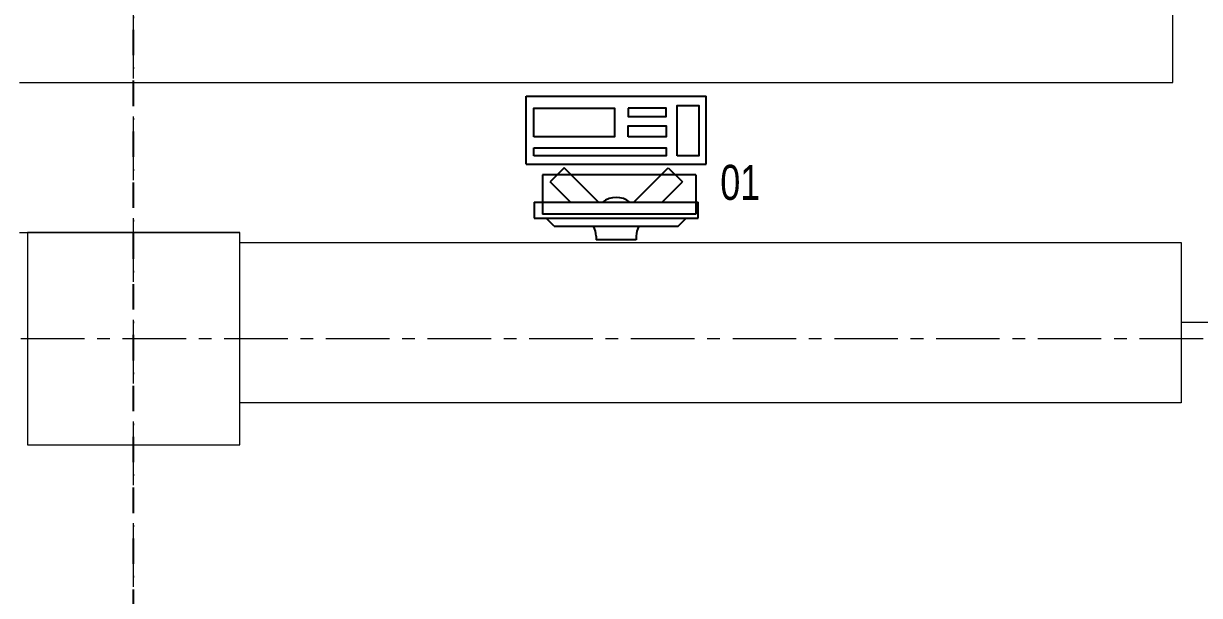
# Model space of a CAD drawing. Header units: millimetres. Extents: x 26027 to 581921, y 7230 to 233891.
# Drawn here: x 480524 to 483461, y 192654 to 194083 of the extents above; entities that cross this region are included whole.
import ezdxf

# ---------------------------------------------------------------- set-up
doc = ezdxf.new("R2010")
doc.units = ezdxf.units.MM
doc.header["$LTSCALE"] = 5
doc.linetypes.add('CENTER', pattern=[50.8, 31.75, -6.35, 6.35, -6.35])
doc.linetypes.add('DASHDOT', pattern=[25.4, 12.7, -6.35, 0, -6.35])
doc.layers.add('axes', color=9, linetype='Continuous')
doc.layers.add('GE-ARCHITECTURAL_ELEMENTS', color=8, linetype='Continuous')
doc.layers.add('EXF', color=7, linetype='Continuous', lineweight=0, true_color=0x4e7e3e)
doc.layers.add('Medical Equipment and Furniture', color=163, linetype='Continuous', lineweight=0)
doc.layers.add('Structure', color=20, linetype='Continuous', lineweight=5)
doc.styles.add('X3G_ENTITY_257CFD', font='swisscl.ttf', dxfattribs={"height": 200})

# ---------------------------------------------------------------- blocks, each defined once
blk = doc.blocks.new('ITCWLS1-P')
at = {"layer": 'GE-ARCHITECTURAL_ELEMENTS'}
for p, q in [((-0.17, 0.45), (-0.17, 0)), ((-0.17, 0.45), (0, 0.45)), ((0, 0.45), (0, 0)), ((-0.2651, 0.43, 0), (-0.3051, 0.43, 0)), ((-0.3051, 0.43, 0), (-0.3051, 0.02, 0)), ((-0.2651, 0.43, 0), (-0.2651, 0.02, 0)), ((-0.1496, 0.4305), (-0.1291, 0.4305)), ((-0.1291, 0.4305), (-0.1291, 0.4089)), ((-0.3251, 0.38, 0), (-0.3051, 0.4, 0)), ((-0.197, 0.4094), (-0.295, 0.4094)), ((-0.295, 0.0264), (-0.295, 0.4094)), ((-0.197, 0.0264), (-0.197, 0.4094)), ((-0.3251, 0.38, 0), (-0.3251, 0.07, 0)), ((-0.3503, 0.275), (-0.3596, 0.275)), ((-0.3596, 0.175), (-0.3596, 0.275)), ((-0.3503, 0.175), (-0.3596, 0.175)), ((-0.3251, 0.07, 0), (-0.3051, 0.05, 0)), ((-0.3051, 0.02, 0), (-0.2651, 0.02, 0)), ((-0.197, 0.0264), (-0.295, 0.0264)), ((-0.17, 0), (0, 0))]:
    blk.add_line(p, q, dxfattribs=at)
at = {"layer": 'GE-ARCHITECTURAL_ELEMENTS', "extrusion": (2.48281e-10, 3.18408e-10, -1)}
for p, q in [((-0.2651, 0.3395), (-0.2144, 0.3902)), ((-0.1791, 0.3548), (-0.2144, 0.3902)), ((-0.2651, 0.2688), (-0.1791, 0.3548))]:
    blk.add_line(p, q, dxfattribs=at)
at = {"layer": 'GE-ARCHITECTURAL_ELEMENTS', "extrusion": (2.48281e-10, -3.18408e-10, -1)}
for p, q in [((-0.2651, 0.1812), (-0.1791, 0.0952)), ((-0.2651, 0.1105), (-0.2144, 0.0598)), ((-0.1791, 0.0952), (-0.2144, 0.0598))]:
    blk.add_line(p, q, dxfattribs=at)
at = {"layer": 'GE-ARCHITECTURAL_ELEMENTS'}
for points in [[(-0.1291, 0.4089), (-0.1291, 0.1), (-0.1496, 0.1), (-0.1496, 0.4305)], [(-0.1496, 0.1), (-0.1496, 0.1), (-0.1496, 0.1), (-0.1496, 0.1), (-0.1496, 0.1), (-0.1496, 0.1), (-0.1496, 0.1), (-0.1496, 0.1), (-0.1496, 0.1)], [(-0.1496, 0.1), (-0.1496, 0.1), (-0.1496, 0.1), (-0.1496, 0.1), (-0.1496, 0.1), (-0.1496, 0.1), (-0.1496, 0.1), (-0.1496, 0.1), (-0.1496, 0.1), (-0.1496, 0.1), (-0.1496, 0.1), (-0.1496, 0.1), (-0.1496, 0.1), (-0.1496, 0.1), (-0.1496, 0.1), (-0.1496, 0.1), (-0.1496, 0.1), (-0.1496, 0.1)], [(-0.1496, 0.1), (-0.1496, 0.1), (-0.1496, 0.1), (-0.1496, 0.1), (-0.1496, 0.1), (-0.1496, 0.1), (-0.1496, 0.1), (-0.1496, 0.1), (-0.1496, 0.1), (-0.1496, 0.1)], [(-0.1496, 0.1), (-0.1496, 0.1), (-0.1496, 0.1), (-0.1496, 0.1), (-0.1496, 0.1), (-0.1496, 0.1), (-0.1496, 0.1)], [(-0.1496, 0.1), (-0.1496, 0.1), (-0.1496, 0.1), (-0.1496, 0.1), (-0.1496, 0.1), (-0.1496, 0.1), (-0.1496, 0.1), (-0.1496, 0.1), (-0.1496, 0.1), (-0.1496, 0.1)], [(-0.1496, 0.1), (-0.1496, 0.1), (-0.1496, 0.1), (-0.1496, 0.1), (-0.1496, 0.1), (-0.1496, 0.1), (-0.1496, 0.1), (-0.1496, 0.1), (-0.1496, 0.1), (-0.1496, 0.1), (-0.1496, 0.1), (-0.1496, 0.1), (-0.1496, 0.1), (-0.1496, 0.1), (-0.1496, 0.1)], [(-0.1496, 0.1), (-0.1496, 0.1), (-0.1496, 0.1), (-0.1496, 0.1), (-0.1496, 0.1), (-0.1496, 0.1), (-0.1496, 0.1), (-0.1496, 0.1), (-0.1496, 0.1), (-0.1496, 0.1)], [(-0.1496, 0.1), (-0.1496, 0.1), (-0.1496, 0.1), (-0.1496, 0.1), (-0.1496, 0.1), (-0.1496, 0.1), (-0.1496, 0.1), (-0.1496, 0.1), (-0.1496, 0.1), (-0.1496, 0.1)], [(-0.1496, 0.1), (-0.1496, 0.1), (-0.1496, 0.1), (-0.1496, 0.1), (-0.1496, 0.1), (-0.1496, 0.1), (-0.1496, 0.1), (-0.1496, 0.1), (-0.1496, 0.1), (-0.1496, 0.1), (-0.1496, 0.1), (-0.1496, 0.1), (-0.1496, 0.1), (-0.1496, 0.1), (-0.1496, 0.1), (-0.1496, 0.1), (-0.1496, 0.1), (-0.1496, 0.1), (-0.1496, 0.1), (-0.1496, 0.1), (-0.1496, 0.1), (-0.1496, 0.1), (-0.1496, 0.1), (-0.1496, 0.1), (-0.1496, 0.1), (-0.1496, 0.1), (-0.1496, 0.1), (-0.1496, 0.1), (-0.1496, 0.1), (-0.1496, 0.1), (-0.1496, 0.1), (-0.1496, 0.1), (-0.1496, 0.1), (-0.1496, 0.1), (-0.1496, 0.1), (-0.1496, 0.1), (-0.1496, 0.1), (-0.1496, 0.1), (-0.1496, 0.1), (-0.1496, 0.1), (-0.1496, 0.1), (-0.1496, 0.1), (-0.1496, 0.1), (-0.1496, 0.1), (-0.1496, 0.1), (-0.1496, 0.1), (-0.1496, 0.1), (-0.1496, 0.1), (-0.1496, 0.1), (-0.1496, 0.1), (-0.1496, 0.1), (-0.1496, 0.1), (-0.1496, 0.1), (-0.1496, 0.1)], [(-0.1496, 0.1), (-0.1496, 0.1), (-0.1496, 0.1), (-0.1496, 0.1), (-0.1496, 0.1), (-0.1496, 0.1), (-0.1496, 0.1), (-0.1496, 0.1), (-0.1496, 0.1), (-0.1496, 0.1), (-0.1496, 0.1), (-0.1496, 0.1), (-0.1496, 0.1), (-0.1496, 0.1), (-0.1496, 0.1), (-0.1496, 0.1), (-0.1496, 0.1), (-0.1496, 0.1), (-0.1496, 0.1), (-0.1496, 0.1), (-0.1496, 0.1), (-0.1496, 0.1), (-0.1496, 0.1), (-0.1496, 0.1), (-0.1496, 0.1), (-0.1496, 0.1), (-0.1496, 0.1), (-0.1496, 0.1), (-0.1496, 0.1), (-0.1496, 0.1), (-0.1496, 0.1), (-0.1496, 0.1), (-0.1496, 0.1), (-0.1496, 0.1), (-0.1496, 0.1), (-0.1496, 0.1), (-0.1496, 0.1), (-0.1496, 0.1), (-0.1496, 0.1), (-0.1496, 0.1), (-0.1496, 0.1), (-0.1496, 0.1), (-0.1496, 0.1), (-0.1496, 0.1), (-0.1496, 0.1), (-0.1496, 0.1), (-0.1496, 0.1), (-0.1496, 0.1), (-0.1496, 0.1), (-0.1496, 0.1), (-0.1496, 0.1), (-0.1496, 0.1), (-0.1496, 0.1), (-0.1496, 0.1), (-0.1496, 0.1), (-0.1496, 0.1), (-0.1496, 0.1), (-0.1496, 0.1), (-0.1496, 0.1), (-0.1496, 0.1), (-0.1496, 0.1), (-0.1496, 0.1), (-0.1496, 0.1), (-0.1496, 0.1), (-0.1496, 0.1), (-0.1496, 0.1), (-0.1496, 0.1), (-0.1496, 0.1), (-0.1496, 0.1), (-0.1496, 0.1), (-0.1496, 0.1), (-0.1496, 0.1), (-0.1496, 0.1), (-0.1496, 0.1), (-0.1496, 0.1), (-0.1496, 0.1), (-0.1496, 0.1), (-0.1496, 0.1), (-0.1496, 0.1), (-0.1496, 0.1), (-0.1496, 0.1), (-0.1496, 0.1), (-0.1496, 0.1), (-0.1496, 0.1), (-0.1496, 0.1), (-0.1496, 0.1), (-0.1496, 0.1), (-0.1496, 0.1), (-0.1496, 0.1)], [(-0.1496, 0.1), (-0.1496, 0.1), (-0.1496, 0.1), (-0.1496, 0.1), (-0.1496, 0.1), (-0.1496, 0.1), (-0.1496, 0.1), (-0.1496, 0.1), (-0.1496, 0.1), (-0.1496, 0.1), (-0.1496, 0.1), (-0.1496, 0.1)], [(-0.1496, 0.1), (-0.1496, 0.1), (-0.1496, 0.1), (-0.1496, 0.1), (-0.1496, 0.1), (-0.1496, 0.1), (-0.1496, 0.1)], [(-0.1496, 0.1), (-0.1496, 0.1), (-0.1496, 0.1), (-0.1496, 0.1), (-0.1496, 0.1), (-0.1496, 0.1), (-0.1496, 0.1), (-0.1496, 0.1), (-0.1496, 0.1), (-0.1496, 0.1), (-0.1496, 0.1), (-0.1496, 0.1), (-0.1496, 0.1), (-0.1496, 0.1), (-0.1496, 0.1), (-0.1496, 0.1), (-0.1496, 0.1)], [(-0.1496, 0.1), (-0.1496, 0.1), (-0.1496, 0.1), (-0.1496, 0.1), (-0.1496, 0.1), (-0.1496, 0.1), (-0.1496, 0.1), (-0.1496, 0.1), (-0.1496, 0.1), (-0.1496, 0.1), (-0.1496, 0.1), (-0.1496, 0.1), (-0.1496, 0.1), (-0.1496, 0.1), (-0.1496, 0.1), (-0.1496, 0.1), (-0.1496, 0.1), (-0.1496, 0.1), (-0.1496, 0.1), (-0.1496, 0.1), (-0.1496, 0.1), (-0.1496, 0.1), (-0.1496, 0.1), (-0.1496, 0.1), (-0.1496, 0.1), (-0.1496, 0.1), (-0.1496, 0.1), (-0.1496, 0.1), (-0.1496, 0.1), (-0.1496, 0.1), (-0.1496, 0.1), (-0.1496, 0.1), (-0.1496, 0.1), (-0.1496, 0.1), (-0.1496, 0.1), (-0.1496, 0.1), (-0.1496, 0.1), (-0.1496, 0.1), (-0.1496, 0.1), (-0.1496, 0.1), (-0.1496, 0.1), (-0.1496, 0.1), (-0.1496, 0.1), (-0.1496, 0.1), (-0.1496, 0.1), (-0.1496, 0.1), (-0.1496, 0.1), (-0.1496, 0.1), (-0.1496, 0.1), (-0.1496, 0.1), (-0.1496, 0.1), (-0.1496, 0.1), (-0.1496, 0.1), (-0.1496, 0.1), (-0.1496, 0.1), (-0.1496, 0.1), (-0.1496, 0.1), (-0.1496, 0.1), (-0.1496, 0.1), (-0.1496, 0.1), (-0.1496, 0.1), (-0.1496, 0.1), (-0.1496, 0.1), (-0.1496, 0.1), (-0.1496, 0.1), (-0.1496, 0.1), (-0.1496, 0.1), (-0.1496, 0.1), (-0.1496, 0.1), (-0.1496, 0.1), (-0.1496, 0.1), (-0.1496, 0.1), (-0.1496, 0.1), (-0.1496, 0.1), (-0.1496, 0.1), (-0.1496, 0.1), (-0.1496, 0.1), (-0.1496, 0.1), (-0.1496, 0.1), (-0.1496, 0.1), (-0.1496, 0.1), (-0.1496, 0.1), (-0.1496, 0.1), (-0.1496, 0.1), (-0.1496, 0.1), (-0.1496, 0.1), (-0.1496, 0.1), (-0.1496, 0.1), (-0.1496, 0.1), (-0.1496, 0.1), (-0.1496, 0.1), (-0.1496, 0.1), (-0.1496, 0.1), (-0.1496, 0.1), (-0.1496, 0.1), (-0.1496, 0.1), (-0.1496, 0.1), (-0.1496, 0.1), (-0.1496, 0.1), (-0.1496, 0.1), (-0.1496, 0.1), (-0.1496, 0.1), (-0.1496, 0.1), (-0.1496, 0.1), (-0.1496, 0.1), (-0.1496, 0.1), (-0.1496, 0.1), (-0.1496, 0.1), (-0.1496, 0.1), (-0.1496, 0.1), (-0.1496, 0.1)], [(-0.1496, 0.1), (-0.1496, 0.1), (-0.1496, 0.1), (-0.1496, 0.1), (-0.1496, 0.1), (-0.1496, 0.1), (-0.1496, 0.1), (-0.1496, 0.1)]]:
    blk.add_lwpolyline(points, dxfattribs=at)
for points in [[(-0.1019, 0.4305), (-0.0304, 0.4305), (-0.0304, 0.2294), (-0.1019, 0.2294)], [(-0.1019, 0.1954), (-0.0747, 0.1954), (-0.0747, 0.1), (-0.1019, 0.1)], [(-0.0304, 0.1954), (-0.0508, 0.1954), (-0.0508, 0.1), (-0.0304, 0.1)], [(-0.1496, 0.1), (-0.1496, 0.1), (-0.1496, 0.1), (-0.1496, 0.1), (-0.1496, 0.1), (-0.1496, 0.1), (-0.1496, 0.1), (-0.1496, 0.1), (-0.1496, 0.1), (-0.1496, 0.1), (-0.1496, 0.1), (-0.1496, 0.1), (-0.1496, 0.1), (-0.1496, 0.1), (-0.1496, 0.1), (-0.1496, 0.1), (-0.1496, 0.1), (-0.1496, 0.1), (-0.1496, 0.1), (-0.1496, 0.1), (-0.1496, 0.1), (-0.1496, 0.1), (-0.1496, 0.1), (-0.1496, 0.1), (-0.1496, 0.1), (-0.1496, 0.1), (-0.1496, 0.1), (-0.1496, 0.1), (-0.1496, 0.1), (-0.1496, 0.1), (-0.1496, 0.1), (-0.1496, 0.1), (-0.1496, 0.1), (-0.1496, 0.1), (-0.1496, 0.1), (-0.1496, 0.1), (-0.1496, 0.1), (-0.1496, 0.1), (-0.1496, 0.1), (-0.1496, 0.1), (-0.1496, 0.1), (-0.1496, 0.1), (-0.1496, 0.1), (-0.1496, 0.1), (-0.1496, 0.1), (-0.1496, 0.1), (-0.1496, 0.1), (-0.1496, 0.1), (-0.1496, 0.1), (-0.1496, 0.1), (-0.1496, 0.1), (-0.1496, 0.1), (-0.1496, 0.1), (-0.1496, 0.1), (-0.1496, 0.1), (-0.1496, 0.1), (-0.1496, 0.1), (-0.1496, 0.1), (-0.1496, 0.1), (-0.1496, 0.1), (-0.1496, 0.1), (-0.1496, 0.1), (-0.1496, 0.1), (-0.1496, 0.1), (-0.1496, 0.1), (-0.1496, 0.1), (-0.1496, 0.1), (-0.1496, 0.1), (-0.1496, 0.1), (-0.1496, 0.1), (-0.1496, 0.1), (-0.1496, 0.1), (-0.1496, 0.1), (-0.1496, 0.1), (-0.1496, 0.1), (-0.1496, 0.1), (-0.1496, 0.1), (-0.1496, 0.1), (-0.1496, 0.1), (-0.1496, 0.1), (-0.1496, 0.1), (-0.1496, 0.1), (-0.1496, 0.1), (-0.1496, 0.1), (-0.1496, 0.1), (-0.1496, 0.1), (-0.1496, 0.1), (-0.1496, 0.1), (-0.1496, 0.1), (-0.1496, 0.1), (-0.1496, 0.1), (-0.1496, 0.1), (-0.1496, 0.1), (-0.1496, 0.1), (-0.1496, 0.1), (-0.1496, 0.1), (-0.1496, 0.1), (-0.1496, 0.1), (-0.1496, 0.1), (-0.1496, 0.1), (-0.1496, 0.1), (-0.1496, 0.1), (-0.1496, 0.1), (-0.1496, 0.1), (-0.1496, 0.1), (-0.1496, 0.1), (-0.1496, 0.1), (-0.1496, 0.1), (-0.1496, 0.1), (-0.1496, 0.1), (-0.1496, 0.1), (-0.1496, 0.1), (-0.1496, 0.1), (-0.1496, 0.1), (-0.1496, 0.1), (-0.1496, 0.1), (-0.1496, 0.1), (-0.1496, 0.1), (-0.1496, 0.1), (-0.1496, 0.1), (-0.1496, 0.1), (-0.1496, 0.1), (-0.1496, 0.1), (-0.1496, 0.1), (-0.1496, 0.1), (-0.1496, 0.1), (-0.1496, 0.1), (-0.1496, 0.1), (-0.1496, 0.1), (-0.1496, 0.1), (-0.1496, 0.1), (-0.1496, 0.1), (-0.1496, 0.1), (-0.1496, 0.1), (-0.1496, 0.1), (-0.1496, 0.1), (-0.1496, 0.1), (-0.1496, 0.1), (-0.1496, 0.1), (-0.1496, 0.1), (-0.1496, 0.1), (-0.1496, 0.1), (-0.1496, 0.1), (-0.1496, 0.1), (-0.1496, 0.1), (-0.1496, 0.1), (-0.1496, 0.1), (-0.1496, 0.1), (-0.1496, 0.1), (-0.1496, 0.1), (-0.1496, 0.1), (-0.1496, 0.1), (-0.1496, 0.1), (-0.1496, 0.1), (-0.1496, 0.1), (-0.1496, 0.1), (-0.1496, 0.1), (-0.1496, 0.1), (-0.1496, 0.1), (-0.1496, 0.1), (-0.1496, 0.1), (-0.1496, 0.1), (-0.1496, 0.1), (-0.1496, 0.1), (-0.1496, 0.1), (-0.1496, 0.1), (-0.1496, 0.1), (-0.1496, 0.1), (-0.1496, 0.1), (-0.1496, 0.1), (-0.1496, 0.1), (-0.1496, 0.1), (-0.1496, 0.1), (-0.1496, 0.1), (-0.1496, 0.1), (-0.1496, 0.1), (-0.1496, 0.1), (-0.1496, 0.1), (-0.1496, 0.1), (-0.1496, 0.1), (-0.1496, 0.1), (-0.1496, 0.1), (-0.1496, 0.1), (-0.1496, 0.1), (-0.1496, 0.1), (-0.1496, 0.1), (-0.1496, 0.1), (-0.1496, 0.1), (-0.1496, 0.1), (-0.1496, 0.1), (-0.1496, 0.1), (-0.1496, 0.1), (-0.1496, 0.1), (-0.1496, 0.1), (-0.1496, 0.1), (-0.1496, 0.1), (-0.1496, 0.1), (-0.1496, 0.1), (-0.1496, 0.1), (-0.1496, 0.1), (-0.1496, 0.1), (-0.1496, 0.1), (-0.1496, 0.1), (-0.1496, 0.1), (-0.1496, 0.1), (-0.1496, 0.1), (-0.1496, 0.1), (-0.1496, 0.1), (-0.1496, 0.1), (-0.1496, 0.1), (-0.1496, 0.1), (-0.1496, 0.1), (-0.1496, 0.1), (-0.1496, 0.1), (-0.1496, 0.1), (-0.1496, 0.1), (-0.1496, 0.1), (-0.1496, 0.1), (-0.1496, 0.1), (-0.1496, 0.1), (-0.1496, 0.1), (-0.1496, 0.1), (-0.1496, 0.1), (-0.1496, 0.1), (-0.1496, 0.1), (-0.1496, 0.1), (-0.1496, 0.1), (-0.1496, 0.1), (-0.1496, 0.1), (-0.1496, 0.1), (-0.1496, 0.1), (-0.1496, 0.1), (-0.1496, 0.1), (-0.1496, 0.1), (-0.1496, 0.1), (-0.1496, 0.1), (-0.1496, 0.1), (-0.1496, 0.1), (-0.1496, 0.1), (-0.1496, 0.1), (-0.1496, 0.1), (-0.1496, 0.1), (-0.1496, 0.1), (-0.1496, 0.1), (-0.1496, 0.1), (-0.1496, 0.1), (-0.1496, 0.1), (-0.1496, 0.1), (-0.1496, 0.1), (-0.1496, 0.1), (-0.1496, 0.1), (-0.1496, 0.1), (-0.1496, 0.1), (-0.1496, 0.1), (-0.1496, 0.1), (-0.1496, 0.1), (-0.1496, 0.1), (-0.1496, 0.1), (-0.1496, 0.1), (-0.1496, 0.1), (-0.1496, 0.1), (-0.1496, 0.1), (-0.1496, 0.1), (-0.1496, 0.1), (-0.1496, 0.1), (-0.1496, 0.1), (-0.1496, 0.1), (-0.1496, 0.1), (-0.1496, 0.1), (-0.1496, 0.1), (-0.1496, 0.1), (-0.1496, 0.1), (-0.1496, 0.1), (-0.1496, 0.1), (-0.1496, 0.1), (-0.1496, 0.1), (-0.1496, 0.1)], [(-0.1496, 0.1), (-0.1496, 0.1), (-0.1496, 0.1), (-0.1496, 0.1), (-0.1496, 0.1), (-0.1496, 0.1), (-0.1496, 0.1), (-0.1496, 0.1), (-0.1496, 0.1), (-0.1496, 0.1), (-0.1496, 0.1), (-0.1496, 0.1), (-0.1496, 0.1), (-0.1496, 0.1), (-0.1496, 0.1), (-0.1496, 0.1), (-0.1496, 0.1), (-0.1496, 0.1), (-0.1496, 0.1), (-0.1496, 0.1), (-0.1496, 0.1), (-0.1496, 0.1), (-0.1496, 0.1), (-0.1496, 0.1), (-0.1496, 0.1), (-0.1496, 0.1), (-0.1496, 0.1), (-0.1496, 0.1), (-0.1496, 0.1), (-0.1496, 0.1), (-0.1496, 0.1), (-0.1496, 0.1), (-0.1496, 0.1), (-0.1496, 0.1), (-0.1496, 0.1), (-0.1496, 0.1), (-0.1496, 0.1), (-0.1496, 0.1), (-0.1496, 0.1), (-0.1496, 0.1), (-0.1496, 0.1), (-0.1496, 0.1), (-0.1496, 0.1), (-0.1496, 0.1), (-0.1496, 0.1), (-0.1496, 0.1), (-0.1496, 0.1), (-0.1496, 0.1), (-0.1496, 0.1), (-0.1496, 0.1), (-0.1496, 0.1), (-0.1496, 0.1), (-0.1496, 0.1), (-0.1496, 0.1), (-0.1496, 0.1), (-0.1496, 0.1), (-0.1496, 0.1), (-0.1496, 0.1), (-0.1496, 0.1), (-0.1496, 0.1), (-0.1496, 0.1), (-0.1496, 0.1), (-0.1496, 0.1), (-0.1496, 0.1), (-0.1496, 0.1), (-0.1496, 0.1), (-0.1496, 0.1), (-0.1496, 0.1), (-0.1496, 0.1), (-0.1496, 0.1), (-0.1496, 0.1), (-0.1496, 0.1), (-0.1496, 0.1), (-0.1496, 0.1), (-0.1496, 0.1), (-0.1496, 0.1), (-0.1496, 0.1), (-0.1496, 0.1), (-0.1496, 0.1), (-0.1496, 0.1), (-0.1496, 0.1), (-0.1496, 0.1), (-0.1496, 0.1), (-0.1496, 0.1), (-0.1496, 0.1), (-0.1496, 0.1), (-0.1496, 0.1), (-0.1496, 0.1), (-0.1496, 0.1), (-0.1496, 0.1), (-0.1496, 0.1), (-0.1496, 0.1), (-0.1496, 0.1), (-0.1496, 0.1), (-0.1496, 0.1), (-0.1496, 0.1), (-0.1496, 0.1), (-0.1496, 0.1), (-0.1496, 0.1), (-0.1496, 0.1), (-0.1496, 0.1), (-0.1496, 0.1), (-0.1496, 0.1), (-0.1496, 0.1), (-0.1496, 0.1), (-0.1496, 0.1), (-0.1496, 0.1), (-0.1496, 0.1), (-0.1496, 0.1), (-0.1496, 0.1), (-0.1496, 0.1), (-0.1496, 0.1), (-0.1496, 0.1), (-0.1496, 0.1), (-0.1496, 0.1), (-0.1496, 0.1), (-0.1496, 0.1), (-0.1496, 0.1), (-0.1496, 0.1), (-0.1496, 0.1), (-0.1496, 0.1), (-0.1496, 0.1), (-0.1496, 0.1), (-0.1496, 0.1), (-0.1496, 0.1), (-0.1496, 0.1), (-0.1496, 0.1), (-0.1496, 0.1), (-0.1496, 0.1), (-0.1496, 0.1), (-0.1496, 0.1), (-0.1496, 0.1), (-0.1496, 0.1), (-0.1496, 0.1), (-0.1496, 0.1), (-0.1496, 0.1), (-0.1496, 0.1), (-0.1496, 0.1), (-0.1496, 0.1), (-0.1496, 0.1), (-0.1496, 0.1), (-0.1496, 0.1), (-0.1496, 0.1), (-0.1496, 0.1), (-0.1496, 0.1), (-0.1496, 0.1), (-0.1496, 0.1), (-0.1496, 0.1), (-0.1496, 0.1), (-0.1496, 0.1), (-0.1496, 0.1), (-0.1496, 0.1), (-0.1496, 0.1), (-0.1496, 0.1), (-0.1496, 0.1), (-0.1496, 0.1), (-0.1496, 0.1), (-0.1496, 0.1), (-0.1496, 0.1), (-0.1496, 0.1), (-0.1496, 0.1), (-0.1496, 0.1), (-0.1496, 0.1), (-0.1496, 0.1), (-0.1496, 0.1), (-0.1496, 0.1), (-0.1496, 0.1), (-0.1496, 0.1), (-0.1496, 0.1), (-0.1496, 0.1), (-0.1496, 0.1), (-0.1496, 0.1), (-0.1496, 0.1), (-0.1496, 0.1), (-0.1496, 0.1), (-0.1496, 0.1), (-0.1496, 0.1), (-0.1496, 0.1), (-0.1496, 0.1), (-0.1496, 0.1), (-0.1496, 0.1), (-0.1496, 0.1), (-0.1496, 0.1), (-0.1496, 0.1), (-0.1496, 0.1), (-0.1496, 0.1), (-0.1496, 0.1), (-0.1496, 0.1), (-0.1496, 0.1), (-0.1496, 0.1), (-0.1496, 0.1), (-0.1496, 0.1), (-0.1496, 0.1), (-0.1496, 0.1), (-0.1496, 0.1), (-0.1496, 0.1), (-0.1496, 0.1), (-0.1496, 0.1), (-0.1496, 0.1), (-0.1496, 0.1), (-0.1496, 0.1), (-0.1496, 0.1), (-0.1496, 0.1), (-0.1496, 0.1), (-0.1496, 0.1), (-0.1496, 0.1), (-0.1496, 0.1), (-0.1496, 0.1), (-0.1496, 0.1), (-0.1496, 0.1), (-0.1496, 0.1), (-0.1496, 0.1), (-0.1496, 0.1), (-0.1496, 0.1)], [(-0.1496, 0.1), (-0.1496, 0.1), (-0.1496, 0.1), (-0.1496, 0.1), (-0.1496, 0.1), (-0.1496, 0.1), (-0.1496, 0.1), (-0.1496, 0.1), (-0.1496, 0.1), (-0.1496, 0.1), (-0.1496, 0.1), (-0.1496, 0.1), (-0.1496, 0.1), (-0.1496, 0.1), (-0.1496, 0.1), (-0.1496, 0.1), (-0.1496, 0.1), (-0.1496, 0.1), (-0.1496, 0.1), (-0.1496, 0.1), (-0.1496, 0.1), (-0.1496, 0.1), (-0.1496, 0.1), (-0.1496, 0.1), (-0.1496, 0.1), (-0.1496, 0.1), (-0.1496, 0.1), (-0.1496, 0.1), (-0.1496, 0.1), (-0.1496, 0.1), (-0.1496, 0.1), (-0.1496, 0.1), (-0.1496, 0.1), (-0.1496, 0.1), (-0.1496, 0.1), (-0.1496, 0.1), (-0.1496, 0.1), (-0.1496, 0.1), (-0.1496, 0.1), (-0.1496, 0.1), (-0.1496, 0.1), (-0.1496, 0.1), (-0.1496, 0.1), (-0.1496, 0.1), (-0.1496, 0.1), (-0.1496, 0.1), (-0.1496, 0.1), (-0.1496, 0.1), (-0.1496, 0.1), (-0.1496, 0.1), (-0.1496, 0.1), (-0.1496, 0.1), (-0.1496, 0.1), (-0.1496, 0.1), (-0.1496, 0.1), (-0.1496, 0.1), (-0.1496, 0.1), (-0.1496, 0.1), (-0.1496, 0.1), (-0.1496, 0.1), (-0.1496, 0.1), (-0.1496, 0.1), (-0.1496, 0.1), (-0.1496, 0.1), (-0.1496, 0.1), (-0.1496, 0.1), (-0.1496, 0.1), (-0.1496, 0.1), (-0.1496, 0.1), (-0.1496, 0.1), (-0.1496, 0.1), (-0.1496, 0.1), (-0.1496, 0.1), (-0.1496, 0.1), (-0.1496, 0.1), (-0.1496, 0.1), (-0.1496, 0.1), (-0.1496, 0.1), (-0.1496, 0.1), (-0.1496, 0.1), (-0.1496, 0.1), (-0.1496, 0.1), (-0.1496, 0.1), (-0.1496, 0.1), (-0.1496, 0.1), (-0.1496, 0.1), (-0.1496, 0.1), (-0.1496, 0.1), (-0.1496, 0.1), (-0.1496, 0.1), (-0.1496, 0.1), (-0.1496, 0.1), (-0.1496, 0.1), (-0.1496, 0.1), (-0.1496, 0.1), (-0.1496, 0.1), (-0.1496, 0.1), (-0.1496, 0.1), (-0.1496, 0.1), (-0.1496, 0.1), (-0.1496, 0.1), (-0.1496, 0.1), (-0.1496, 0.1), (-0.1496, 0.1), (-0.1496, 0.1), (-0.1496, 0.1), (-0.1496, 0.1), (-0.1496, 0.1), (-0.1496, 0.1), (-0.1496, 0.1), (-0.1496, 0.1), (-0.1496, 0.1), (-0.1496, 0.1), (-0.1496, 0.1), (-0.1496, 0.1), (-0.1496, 0.1), (-0.1496, 0.1), (-0.1496, 0.1), (-0.1496, 0.1), (-0.1496, 0.1), (-0.1496, 0.1), (-0.1496, 0.1), (-0.1496, 0.1), (-0.1496, 0.1), (-0.1496, 0.1), (-0.1496, 0.1), (-0.1496, 0.1), (-0.1496, 0.1), (-0.1496, 0.1), (-0.1496, 0.1), (-0.1496, 0.1), (-0.1496, 0.1), (-0.1496, 0.1), (-0.1496, 0.1), (-0.1496, 0.1), (-0.1496, 0.1), (-0.1496, 0.1), (-0.1496, 0.1), (-0.1496, 0.1), (-0.1496, 0.1), (-0.1496, 0.1), (-0.1496, 0.1), (-0.1496, 0.1), (-0.1496, 0.1), (-0.1496, 0.1), (-0.1496, 0.1), (-0.1496, 0.1), (-0.1496, 0.1), (-0.1496, 0.1), (-0.1496, 0.1), (-0.1496, 0.1), (-0.1496, 0.1), (-0.1496, 0.1), (-0.1496, 0.1), (-0.1496, 0.1), (-0.1496, 0.1), (-0.1496, 0.1), (-0.1496, 0.1), (-0.1496, 0.1), (-0.1496, 0.1), (-0.1496, 0.1), (-0.1496, 0.1), (-0.1496, 0.1), (-0.1496, 0.1), (-0.1496, 0.1), (-0.1496, 0.1), (-0.1496, 0.1), (-0.1496, 0.1), (-0.1496, 0.1), (-0.1496, 0.1), (-0.1496, 0.1), (-0.1496, 0.1), (-0.1496, 0.1), (-0.1496, 0.1), (-0.1496, 0.1), (-0.1496, 0.1), (-0.1496, 0.1), (-0.1496, 0.1), (-0.1496, 0.1), (-0.1496, 0.1), (-0.1496, 0.1), (-0.1496, 0.1), (-0.1496, 0.1), (-0.1496, 0.1), (-0.1496, 0.1), (-0.1496, 0.1), (-0.1496, 0.1), (-0.1496, 0.1), (-0.1496, 0.1), (-0.1496, 0.1), (-0.1496, 0.1), (-0.1496, 0.1), (-0.1496, 0.1), (-0.1496, 0.1), (-0.1496, 0.1), (-0.1496, 0.1), (-0.1496, 0.1), (-0.1496, 0.1), (-0.1496, 0.1), (-0.1496, 0.1), (-0.1496, 0.1), (-0.1496, 0.1), (-0.1496, 0.1), (-0.1496, 0.1), (-0.1496, 0.1), (-0.1496, 0.1), (-0.1496, 0.1), (-0.1496, 0.1), (-0.1496, 0.1), (-0.1496, 0.1), (-0.1496, 0.1), (-0.1496, 0.1), (-0.1496, 0.1), (-0.1496, 0.1), (-0.1496, 0.1), (-0.1496, 0.1), (-0.1496, 0.1), (-0.1496, 0.1), (-0.1496, 0.1)], [(-0.1496, 0.0727), (-0.0236, 0.0727), (-0.0236, 0.0182), (-0.1496, 0.0182)]]:
    blk.add_lwpolyline(points, close=True, dxfattribs=at)
for centre, radius, start, end in [((-0.3503, 0.325), 0.05, 270, 300.3093), ((-0.3089, 0.225), 0.0556, 321.9431, 38.0569), ((-0.3503, 0.125), 0.05, 59.6907, 90)]:
    blk.add_arc(centre, radius, start, end, dxfattribs=at)

msp = doc.modelspace()

# ---------------------------------------------------------------- hatches: boundary and pattern name
h = msp.add_hatch()
h.set_pattern_fill('CROSS', color=85, scale=10)
h.set_pattern_definition([(0, (368880, 104830), (63.5, 63.5), [31.75, -95.25]), (90, (368895.875, 104814.125), (-63.5, 63.5), [31.75, -95.25])])
edge = h.paths.add_edge_path()
edge.add_line((457685.6, 145694.3), (457685.6, 152806.1))
edge.add_line((457685.6, 152806.1), (462487.4, 152806.1))
edge.add_line((462487.4, 152806.1), (462487.4, 145900.9))
edge.add_line((462487.4, 145900.9), (462587.4, 145901.1))
edge.add_line((462587.4, 145901.1), (462587.4, 152806.1))
edge.add_line((462587.4, 152806.1), (464555.9, 152806.1))
edge.add_line((464555.9, 152806.1), (469284.4, 152806.1))
edge.add_line((469284.4, 152806.1), (471903.7, 152806.1))
edge.add_line((471903.7, 152806.1), (471903.7, 142653.2))
edge.add_line((471903.7, 142653.2), (478231.4, 142645.9))
edge.add_line((478231.4, 142645.9), (478231.4, 142845.2))
edge.add_line((478231.4, 142845.2), (472503.7, 142845.2))
edge.add_line((472503.7, 142845.2), (472503.7, 157840))
edge.add_line((472503.7, 157840), (472504, 159009.2))
edge.add_line((472504, 159009.2), (479768.6, 159009.2))
edge.add_line((479768.6, 159009.2), (479768.6, 159109.2))
edge.add_line((479768.6, 159109.2), (472503.7, 159109.2))
edge.add_line((472503.7, 159109.2), (472503.7, 169315.6))
edge.add_line((472503.7, 169315.6), (478921.1, 169315.6))
edge.add_line((478921.1, 169315.6), (484286.4, 169315.6))
edge.add_line((484286.4, 169315.6), (484286.4, 166351.2))
edge.add_line((484286.4, 166351.2), (484486.4, 166351.2))
edge.add_line((484486.4, 166351.2), (484486.4, 169515.6))
edge.add_line((484486.4, 169515.6), (479083.8, 169515.6))
edge.add_line((479083.8, 169515.6), (479083.8, 190946.9))
edge.add_line((479083.8, 190946.9), (479083.8, 191341.6))
edge.add_line((479083.8, 191341.6), (478883.8, 191341.6))
edge.add_line((478883.8, 191341.6), (478883.8, 195124.3))
edge.add_line((478883.8, 195124.3), (477262.4, 195124.3))
edge.add_line((477262.4, 195124.3), (477262.4, 205421.2))
edge.add_line((477262.4, 205421.2), (474368, 205421.2))
edge.add_line((474368, 205421.2), (469356.9, 205421.2))
edge.add_line((469356.9, 205421.2), (469256.9, 205421.2))
edge.add_line((469256.9, 205421.2), (469256.9, 204391.3))
edge.add_line((469256.9, 204391.3), (469856.9, 204391.3))
edge.add_line((469856.9, 204391.3), (469856.9, 204821.2))
edge.add_line((469856.9, 204821.2), (471179.3, 204821.2))
edge.add_line((471179.3, 204821.2), (471179.3, 204391.3))
edge.add_line((471179.3, 204391.3), (471779.3, 204391.3))
edge.add_line((471779.3, 204391.3), (471779.3, 204821.2))
edge.add_line((471779.3, 204821.2), (476662.4, 204821.2))
edge.add_line((476662.4, 204821.2), (476662.4, 194457.6))
edge.add_line((476662.4, 194457.6), (478283.8, 194457.6))
edge.add_line((478283.8, 194457.6), (478283.8, 169915.6))
edge.add_line((478283.8, 169915.6), (471903.7, 169915.6))
edge.add_line((471903.7, 169915.6), (471903.7, 159212))
edge.add_line((471903.7, 159212), (470513.7, 159212))
edge.add_line((470513.7, 159212), (470513.7, 159112))
edge.add_line((470513.7, 159112), (471903.7, 159112))
edge.add_line((471903.7, 159112), (471903.7, 153006.1))
edge.add_line((471903.7, 153006.1), (462587.4, 153006.1))
edge.add_line((462587.4, 153006.1), (462487.4, 152906.1))
edge.add_line((462487.4, 152906.1), (457585.6, 152906.1))
edge.add_line((457585.6, 152906.1), (457585.6, 145694.3))
at = {"layer": 'EXF'}
h = msp.add_hatch(dxfattribs=at)
h.set_pattern_fill('CROSS', color=256, scale=10)
edge = h.paths.add_edge_path()
edge.add_line((464555.9, 152806.1), (469284.4, 152806.1))
edge.add_line((469284.4, 152806.1), (471903.7, 152806.1))
edge.add_line((471903.7, 152806.1), (471903.7, 142653.2))
edge.add_line((471903.7, 142653.2), (478231.4, 142645.9))
edge.add_line((478231.4, 142645.9), (478231.4, 142845.2))
edge.add_line((478231.4, 142845.2), (472503.7, 142845.2))
edge.add_line((472503.7, 142845.2), (472503.7, 157840))
edge.add_line((472503.7, 157840), (472504, 159009.2))
edge.add_line((472504, 159009.2), (479768.6, 159009.2))
edge.add_line((479768.6, 159009.2), (479768.6, 159109.2))
edge.add_line((479768.6, 159109.2), (472503.7, 159109.2))
edge.add_line((472503.7, 159109.2), (472503.7, 169315.6))
edge.add_line((472503.7, 169315.6), (478921.1, 169315.6))
edge.add_line((478921.1, 169315.6), (484286.4, 169315.6))
edge.add_line((484286.4, 169315.6), (484286.4, 166351.2))
edge.add_line((484286.4, 166351.2), (484486.4, 166351.2))
edge.add_line((484486.4, 166351.2), (484486.4, 169515.6))
edge.add_line((484486.4, 169515.6), (479083.8, 169515.6))
edge.add_line((479083.8, 169515.6), (479083.8, 190946.9))
edge.add_line((479083.8, 190946.9), (479083.8, 191341.6))
edge.add_line((479083.8, 191341.6), (478883.8, 191341.6))
edge.add_line((478883.8, 191341.6), (478883.8, 195124.3))
edge.add_line((478883.8, 195124.3), (477262.4, 195124.3))
edge.add_line((477262.4, 195124.3), (477262.4, 205421.2))
edge.add_line((477262.4, 205421.2), (474368, 205421.2))
edge.add_line((474368, 205421.2), (469356.9, 205421.2))
edge.add_line((469356.9, 205421.2), (469256.9, 205421.2))
edge.add_line((469256.9, 205421.2), (469256.9, 204391.3))
edge.add_line((469256.9, 204391.3), (469856.9, 204391.3))
edge.add_line((469856.9, 204391.3), (469856.9, 204821.2))
edge.add_line((469856.9, 204821.2), (471179.3, 204821.2))
edge.add_line((471179.3, 204821.2), (471179.3, 204391.3))
edge.add_line((471179.3, 204391.3), (471779.3, 204391.3))
edge.add_line((471779.3, 204391.3), (471779.3, 204821.2))
edge.add_line((471779.3, 204821.2), (476662.4, 204821.2))
edge.add_line((476662.4, 204821.2), (476662.4, 194457.6))
edge.add_line((476662.4, 194457.6), (478283.8, 194457.6))
edge.add_line((478283.8, 194457.6), (478283.8, 169915.6))
edge.add_line((478283.8, 169915.6), (471903.7, 169915.6))
edge.add_line((471903.7, 169915.6), (471903.7, 159212))
edge.add_line((471903.7, 159212), (470513.7, 159212))
edge.add_line((470513.7, 159212), (470513.7, 159112))
edge.add_line((470513.7, 159112), (471903.7, 159112))
edge.add_line((471903.7, 159112), (471903.7, 153006.1))
edge.add_line((471903.7, 153006.1), (462587.4, 153006.1))

# ---------------------------------------------------------------- linework, layer by layer
at = {"layer": 'axes', "linetype": 'CENTER', "lineweight": 0}
for p, q in [((480798.8, 120285.6, 0), (480798.8, 230811.1, 0)), ((544175.8, 193295.3, 2.4), (460984.3, 193295.3, 2.4))]:
    msp.add_line(p, q, dxfattribs=at)
at = {"layer": 'axes', "linetype": 'DASHDOT'}
msp.add_line((480798.8, 120285.6, 0), (480798.8, 230811.1, 0), dxfattribs=at)
at = {"layer": 'Medical Equipment and Furniture', "linetype": 'Continuous'}
for p, q in [((483394.1, 193935.3, 0), (483394.1, 196109.9, 0)), ((480513.8, 193935.3, 2.4), (483394.1, 193935.3, 0)), ((480513.8, 193560.3, 2.4), (481063.8, 193560.3, 2.4)), ((481063.8, 193135.3, 2.4), (481063.8, 193560.3, 2.4)), ((481063.8, 193535.3, 2.4), (483414.9, 193535.3, 2.4)), ((483414.9, 193535.3, 2.4), (483414.9, 193135.3, 2.4)), ((483994.1, 193335.3, 0), (483414.9, 193335.3, 2.4)), ((483414.9, 193135.3, 2.4), (481063.8, 193135.3, 2.4))]:
    msp.add_line(p, q, dxfattribs=at)
at = {"layer": 'Structure', "elevation": 2.4}
msp.add_lwpolyline([(480533.8, 193030.3), (481063.8, 193030.3), (481063.8, 193560.3), (480533.8, 193560.3)], close=True, dxfattribs=at)

# ---------------------------------------------------------------- block references
at = {"layer": 'Medical Equipment and Furniture', "extrusion": (-2.34751e-05, -2.20203e-06, 1), "xscale": 1000.000000000004, "yscale": 1000.000000000004, "zscale": 1000.000000000004, "rotation": 89.99858923334608}
msp.add_blockref('ITCWLS1-P', (482229.1, 193901.5, -9.4), dxfattribs=at)

# ---------------------------------------------------------------- texts
at = {"layer": 'Medical Equipment and Furniture', "insert": (482314, 193729.6, 2.4), "char_height": 87.47, "attachment_point": 2, "style": 'X3G_ENTITY_257CFD'}
msp.add_mtext('01', dxfattribs=at)

doc.saveas('drawing.dxf')
